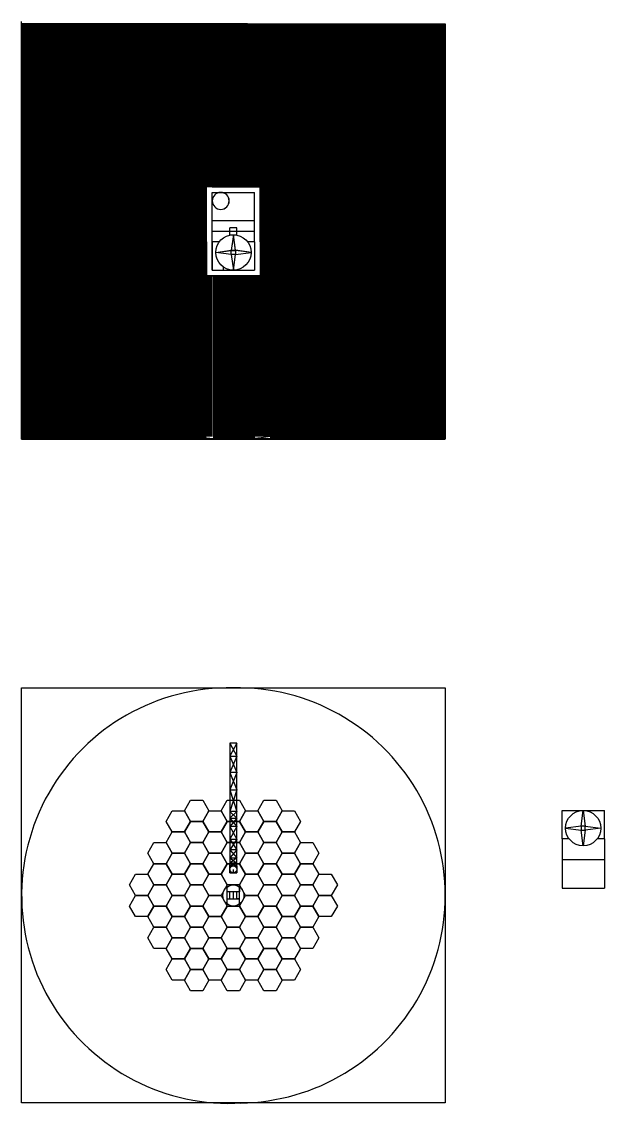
# Model space of a CAD drawing. Header units: inches. Extents: x -429 to 223, y -41 to 545.
# Drawn here: x 72.5 to 113.8, y 74.2 to 150.8 of the extents above; entities that cross this region are included whole.
import ezdxf

# ---------------------------------------------------------------- set-up
doc = ezdxf.new("R2010")
doc.units = ezdxf.units.IN
doc.header["$MEASUREMENT"] = 0

msp = doc.modelspace()

# ---------------------------------------------------------------- linework, layer by layer
for p, q in [((72.483, 121.207), (72.483, 150.634)), ((72.483, 121.234), (72.483, 150.634)), ((87.483, 150.634), (72.483, 150.634)), ((72.483, 121.234), (72.483, 150.634)), ((72.483, 150.634), (102.483, 150.634)), ((72.484, 150.484), (72.484, 150.784)), ((72.573, 121.234), (72.573, 150.634)), ((72.663, 121.234), (72.663, 150.634)), ((72.753, 121.234), (72.753, 150.634)), ((72.843, 121.234), (72.843, 150.634)), ((72.933, 121.234), (72.933, 150.634)), ((73.023, 121.234), (73.023, 150.634)), ((73.113, 121.234), (73.113, 150.634)), ((73.203, 121.234), (73.203, 150.634)), ((73.293, 121.234), (73.293, 150.634)), ((73.383, 121.234), (73.383, 150.634)), ((73.473, 121.234), (73.473, 150.634)), ((73.563, 121.234), (73.563, 150.634)), ((73.563, 121.234), (73.563, 150.634)), ((73.653, 121.234), (73.653, 150.634)), ((73.653, 121.234), (73.653, 150.634)), ((73.743, 121.234), (73.743, 150.634)), ((73.833, 121.234), (73.833, 150.634)), ((73.833, 121.234), (73.833, 150.634)), ((73.923, 121.234), (73.923, 150.634)), ((73.923, 121.234), (73.923, 150.634)), ((74.013, 121.234), (74.013, 150.634)), ((74.013, 121.234), (74.013, 150.634)), ((74.103, 121.234), (74.103, 150.634)), ((74.193, 121.234), (74.193, 150.634)), ((74.193, 121.234), (74.193, 150.634)), ((74.283, 121.234), (74.283, 150.634)), ((74.373, 121.234), (74.373, 150.634)), ((74.463, 121.234), (74.463, 150.634)), ((74.553, 121.234), (74.553, 150.634)), ((74.553, 121.234), (74.553, 150.634)), ((74.643, 121.234), (74.643, 150.634)), ((74.643, 121.234), (74.643, 150.634)), ((74.733, 121.234), (74.733, 150.634)), ((74.733, 121.234), (74.733, 150.634)), ((74.733, 121.234), (74.733, 150.634)), ((74.823, 121.234), (74.823, 150.634)), ((74.823, 121.234), (74.823, 150.634)), ((74.823, 121.234), (74.823, 150.634)), ((74.913, 121.234), (74.913, 150.634)), ((74.913, 121.234), (74.913, 150.634)), ((74.913, 121.234), (74.913, 150.634)), ((75.003, 121.234), (75.003, 150.634)), ((75.003, 121.234), (75.003, 150.634)), ((75.093, 121.234), (75.093, 150.634)), ((75.093, 121.234), (75.093, 150.634)), ((75.183, 121.234), (75.183, 150.634)), ((75.183, 121.234), (75.183, 150.634)), ((75.273, 121.234), (75.273, 150.634)), ((75.273, 121.234), (75.273, 150.634)), ((75.273, 121.234), (75.273, 150.634)), ((75.273, 121.234), (75.273, 150.634)), ((75.363, 121.234), (75.363, 150.634)), ((75.363, 121.234), (75.363, 150.634)), ((75.453, 121.234), (75.453, 150.634)), ((75.453, 121.234), (75.453, 150.634)), ((75.543, 121.234), (75.543, 150.634)), ((75.543, 121.234), (75.543, 150.634)), ((75.633, 121.234), (75.633, 150.634)), ((75.633, 121.234), (75.633, 150.634)), ((75.723, 121.234), (75.723, 150.634)), ((75.723, 121.234), (75.723, 150.634)), ((75.813, 121.234), (75.813, 150.634)), ((75.813, 145.252), (75.813, 150.634)), ((75.813, 121.234), (75.813, 150.634)), ((75.903, 121.234), (75.903, 150.634)), ((75.903, 145.361), (75.903, 150.634)), ((75.993, 121.234), (75.993, 150.634)), ((75.993, 145.468), (75.993, 150.634)), ((76.083, 121.234), (76.083, 150.634)), ((76.083, 145.572), (76.083, 150.634)), ((76.173, 121.234), (76.173, 150.634)), ((76.173, 145.675), (76.173, 150.634)), ((76.263, 121.234), (76.263, 150.634)), ((76.263, 145.776), (76.263, 150.634)), ((76.353, 121.234), (76.353, 150.634)), ((76.353, 145.875), (76.353, 150.634)), ((76.353, 121.234), (76.353, 150.634)), ((76.353, 145.875), (76.353, 150.634)), ((76.353, 121.234), (76.353, 150.634)), ((76.353, 145.875), (76.353, 150.634)), ((76.443, 121.234), (76.443, 150.634)), ((76.443, 145.972), (76.443, 150.634)), ((76.533, 121.234), (76.533, 150.634)), ((76.533, 146.067), (76.533, 150.634)), ((76.533, 121.234), (76.533, 150.634)), ((76.533, 146.067), (76.533, 150.634)), ((76.623, 121.234), (76.623, 150.634)), ((76.623, 146.161), (76.623, 150.634)), ((76.713, 121.234), (76.713, 150.634)), ((76.713, 146.253), (76.713, 150.634)), ((76.713, 121.234), (76.713, 150.634)), ((76.713, 146.253), (76.713, 150.634)), ((76.803, 121.234), (76.803, 150.634)), ((76.803, 146.344), (76.803, 150.634)), ((76.893, 121.234), (76.893, 150.634)), ((76.893, 146.433), (76.893, 150.634)), ((76.983, 121.234), (76.983, 150.634)), ((76.983, 146.52), (76.983, 150.634)), ((77.073, 121.234), (77.073, 150.634)), ((77.073, 146.606), (77.073, 150.634)), ((77.163, 121.234), (77.163, 150.634)), ((77.163, 146.691), (77.163, 150.634)), ((77.253, 121.234), (77.253, 150.634)), ((77.253, 146.774), (77.253, 150.634)), ((77.343, 121.234), (77.343, 150.634)), ((77.343, 146.856), (77.343, 150.634)), ((77.433, 121.234), (77.433, 150.634)), ((77.433, 146.936), (77.433, 150.634)), ((77.523, 121.234), (77.523, 150.634)), ((77.523, 147.015), (77.523, 150.634)), ((77.613, 121.234), (77.613, 150.634)), ((77.613, 147.093), (77.613, 150.634)), ((77.703, 121.234), (77.703, 150.634)), ((77.703, 121.234), (77.703, 150.634)), ((77.793, 121.234), (77.793, 150.634)), ((77.883, 121.234), (77.883, 150.634)), ((77.973, 121.234), (77.973, 150.634)), ((78.063, 121.234), (78.063, 150.634)), ((78.153, 121.234), (78.153, 150.634)), ((78.243, 121.234), (78.243, 150.634)), ((78.333, 121.234), (78.333, 150.634)), ((78.423, 121.234), (78.423, 150.634)), ((78.513, 121.234), (78.513, 150.634)), ((78.603, 121.234), (78.603, 150.634)), ((78.693, 121.234), (78.693, 150.634)), ((78.783, 121.234), (78.783, 150.634)), ((78.873, 121.234), (78.873, 150.634)), ((78.963, 121.234), (78.963, 150.634)), ((79.053, 121.234), (79.053, 150.634)), ((79.143, 121.234), (79.143, 150.634)), ((79.233, 121.234), (79.233, 150.634)), ((79.323, 121.234), (79.323, 150.634)), ((79.413, 121.234), (79.413, 150.634)), ((79.503, 121.234), (79.503, 150.634)), ((79.593, 121.234), (79.593, 150.634)), ((79.683, 121.234), (79.683, 150.634)), ((79.773, 121.234), (79.773, 150.634)), ((79.863, 121.234), (79.863, 150.634)), ((79.953, 121.234), (79.953, 150.634)), ((80.043, 121.234), (80.043, 150.634)), ((80.133, 121.234), (80.133, 150.634)), ((80.223, 121.234), (80.223, 150.634)), ((80.313, 121.234), (80.313, 150.634)), ((80.403, 121.234), (80.403, 150.634)), ((80.493, 121.234), (80.493, 150.634)), ((80.583, 121.234), (80.583, 150.634)), ((80.673, 121.234), (80.673, 150.634)), ((80.763, 121.234), (80.763, 150.634)), ((80.763, 121.234), (80.763, 150.634)), ((80.853, 121.234), (80.853, 150.634)), ((80.853, 121.234), (80.853, 150.634)), ((80.853, 121.234), (80.853, 150.634)), ((80.943, 121.234), (80.943, 150.634)), ((81.033, 121.234), (81.033, 150.634)), ((81.123, 121.234), (81.123, 150.634)), ((81.213, 121.234), (81.213, 150.634)), ((81.303, 121.234), (81.303, 150.634)), ((81.393, 121.234), (81.393, 150.634)), ((81.483, 121.234), (81.483, 150.634)), ((81.573, 121.234), (81.573, 150.634)), ((81.663, 121.234), (81.663, 150.634)), ((81.753, 121.234), (81.753, 150.634)), ((81.843, 121.234), (81.843, 150.634)), ((81.933, 121.234), (81.933, 150.634)), ((82.023, 121.234), (82.023, 150.634)), ((82.113, 121.234), (82.113, 150.634)), ((82.203, 121.234), (82.203, 150.634)), ((82.293, 121.234), (82.293, 150.634)), ((82.383, 121.234), (82.383, 150.634)), ((82.473, 121.234), (82.473, 150.634)), ((82.563, 121.234), (82.563, 150.634)), ((82.653, 121.234), (82.653, 150.634)), ((82.743, 121.234), (82.743, 150.634)), ((82.833, 121.234), (82.833, 150.634)), ((82.923, 121.234), (82.923, 150.634)), ((83.013, 121.234), (83.013, 150.634)), ((83.103, 121.234), (83.103, 150.634)), ((83.103, 121.234), (83.103, 150.634)), ((83.193, 121.234), (83.193, 150.634)), ((83.283, 121.234), (83.283, 150.634)), ((83.373, 121.234), (83.373, 150.634)), ((83.463, 121.234), (83.463, 150.634)), ((83.553, 121.234), (83.553, 150.634)), ((83.643, 121.234), (83.643, 150.634)), ((83.733, 121.234), (83.733, 150.634)), ((83.823, 121.234), (83.823, 150.634)), ((83.913, 121.234), (83.913, 150.634)), ((84.003, 121.234), (84.003, 150.634)), ((84.093, 121.234), (84.093, 150.634)), ((84.183, 121.234), (84.183, 150.634)), ((84.273, 121.234), (84.273, 150.634)), ((84.363, 121.234), (84.363, 150.634)), ((84.453, 121.234), (84.453, 150.634)), ((84.453, 121.234), (84.453, 150.634)), ((84.543, 121.234), (84.543, 150.634)), ((84.543, 150.397), (84.543, 150.634)), ((84.633, 121.234), (84.633, 150.634)), ((84.633, 150.413), (84.633, 150.634)), ((84.723, 121.234), (84.723, 150.634)), ((84.723, 150.429), (84.723, 150.634)), ((84.813, 121.234), (84.813, 150.634)), ((84.813, 150.444), (84.813, 150.634)), ((84.903, 121.234), (84.903, 150.634)), ((84.903, 150.458), (84.903, 150.634)), ((84.993, 121.234), (84.993, 150.634)), ((84.993, 150.472), (84.993, 150.634)), ((85.083, 121.234), (85.083, 150.634)), ((85.083, 150.486), (85.083, 150.634)), ((85.173, 121.234), (85.173, 150.634)), ((85.173, 150.498), (85.173, 150.634)), ((85.263, 121.234), (85.263, 150.634)), ((85.263, 150.51), (85.263, 150.634)), ((85.353, 121.234), (85.353, 150.634)), ((85.353, 150.522), (85.353, 150.634)), ((85.443, 121.234), (85.443, 150.634)), ((85.443, 150.533), (85.443, 150.634)), ((85.533, 121.302), (85.533, 150.634)), ((85.533, 150.543), (85.533, 150.634)), ((85.623, 150.553), (85.623, 150.634)), ((85.623, 139.084), (85.623, 150.634)), ((85.713, 150.563), (85.713, 150.634)), ((85.713, 139.084), (85.713, 150.634)), ((85.803, 150.571), (85.803, 150.634)), ((85.803, 139.084), (85.803, 150.634)), ((85.893, 150.58), (85.893, 150.634)), ((85.893, 139.084), (85.893, 150.634)), ((85.983, 150.587), (85.983, 150.634)), ((85.983, 139.084), (85.983, 150.634)), ((86.073, 150.595), (86.073, 150.634)), ((86.073, 139.084), (86.073, 150.634)), ((86.163, 150.601), (86.163, 150.634)), ((86.163, 139.084), (86.163, 150.634)), ((86.253, 150.607), (86.253, 150.634)), ((86.253, 139.084), (86.253, 150.634)), ((86.343, 150.613), (86.343, 150.634)), ((86.343, 139.084), (86.343, 150.634)), ((86.433, 150.617), (86.433, 150.634)), ((86.433, 139.084), (86.433, 150.634)), ((86.433, 139.084), (86.433, 150.634)), ((86.523, 150.622), (86.523, 150.634)), ((86.523, 139.084), (86.523, 150.634)), ((86.613, 150.626), (86.613, 150.634)), ((86.613, 139.084), (86.613, 150.634)), ((86.703, 150.629), (86.703, 150.634)), ((86.703, 139.084), (86.703, 150.634)), ((86.793, 150.631), (86.793, 150.634)), ((86.793, 139.084), (86.793, 150.634)), ((86.883, 150.634), (86.883, 150.634)), ((86.883, 139.084), (86.883, 150.634)), ((86.973, 139.084), (86.973, 150.634)), ((87.063, 139.084), (87.063, 150.634)), ((87.153, 139.084), (87.153, 150.634)), ((87.243, 139.084), (87.243, 150.634)), ((87.333, 139.084), (87.333, 150.634)), ((87.423, 139.084), (87.423, 150.634)), ((87.483, 150.634), (102.483, 150.634)), ((87.513, 139.084), (87.513, 150.634)), ((87.603, 139.084), (87.603, 150.634)), ((87.693, 139.084), (87.693, 150.634)), ((87.783, 139.084), (87.783, 150.634)), ((87.873, 139.084), (87.873, 150.634)), ((87.963, 139.084), (87.963, 150.634)), ((88.053, 139.084), (88.053, 150.634)), ((88.143, 139.084), (88.143, 150.634)), ((88.233, 139.084), (88.233, 150.634)), ((88.323, 139.084), (88.323, 150.634)), ((88.413, 139.084), (88.413, 150.634)), ((88.503, 139.084), (88.503, 150.634)), ((88.593, 139.084), (88.593, 150.634)), ((88.683, 150.632), (88.683, 150.634)), ((88.683, 139.084), (88.683, 150.634)), ((88.773, 150.626), (88.773, 150.634)), ((88.773, 139.084), (88.773, 150.634)), ((88.863, 150.619), (88.863, 150.634)), ((88.863, 150.619), (88.863, 150.634)), ((88.863, 150.619), (88.863, 150.634)), ((88.863, 139.084), (88.863, 150.634)), ((88.953, 150.612), (88.953, 150.634)), ((88.953, 139.084), (88.953, 150.634)), ((89.043, 150.605), (89.043, 150.634)), ((89.043, 139.084), (89.043, 150.634)), ((89.133, 150.597), (89.133, 150.634)), ((89.133, 139.084), (89.133, 150.634)), ((89.223, 150.588), (89.223, 150.634)), ((89.223, 139.084), (89.223, 150.634)), ((89.223, 139.084), (89.223, 150.634)), ((89.313, 150.579), (89.313, 150.634)), ((89.313, 139.084), (89.313, 150.634)), ((89.403, 150.569), (89.403, 150.634)), ((89.403, 121.391), (89.403, 150.634)), ((89.493, 150.559), (89.493, 150.634)), ((89.493, 121.391), (89.493, 150.634)), ((89.583, 150.548), (89.583, 150.634)), ((89.583, 121.391), (89.583, 150.634)), ((89.673, 150.536), (89.673, 150.634)), ((89.673, 121.391), (89.673, 150.634)), ((89.763, 150.524), (89.763, 150.634)), ((89.763, 121.391), (89.763, 150.634)), ((89.853, 150.512), (89.853, 150.634)), ((89.853, 121.391), (89.853, 150.634)), ((89.943, 121.391), (89.943, 150.634)), ((89.943, 121.391), (89.943, 150.634)), ((90.033, 121.404), (90.033, 150.634)), ((90.033, 150.485), (90.033, 150.634)), ((90.033, 121.404), (90.033, 150.634)), ((90.033, 150.485), (90.033, 150.634)), ((90.123, 121.234), (90.123, 150.634)), ((90.123, 121.234), (90.123, 150.634)), ((90.213, 121.234), (90.213, 150.634)), ((90.213, 121.234), (90.213, 150.634)), ((90.303, 121.234), (90.303, 150.634)), ((90.393, 121.234), (90.393, 150.634)), ((90.483, 121.234), (90.483, 150.634)), ((90.573, 121.234), (90.573, 150.634)), ((90.573, 121.234), (90.573, 150.634)), ((90.663, 121.234), (90.663, 150.634)), ((90.753, 121.234), (90.753, 150.634)), ((90.843, 121.234), (90.843, 150.634)), ((90.933, 121.234), (90.933, 150.634)), ((90.933, 121.234), (90.933, 150.634)), ((91.023, 121.234), (91.023, 150.634)), ((91.113, 121.234), (91.113, 150.634)), ((91.203, 121.234), (91.203, 150.634)), ((91.293, 121.234), (91.293, 150.634)), ((91.383, 121.234), (91.383, 150.634)), ((91.473, 121.234), (91.473, 150.634)), ((91.473, 121.234), (91.473, 150.634)), ((91.563, 121.234), (91.563, 150.634)), ((91.653, 121.234), (91.653, 150.634)), ((91.743, 121.234), (91.743, 150.634)), ((91.743, 121.234), (91.743, 150.634)), ((91.833, 121.234), (91.833, 150.634)), ((91.923, 121.234), (91.923, 150.634)), ((92.013, 121.234), (92.013, 150.634)), ((92.103, 121.234), (92.103, 150.634)), ((92.193, 121.234), (92.193, 150.634)), ((92.283, 121.234), (92.283, 150.634)), ((92.373, 121.234), (92.373, 150.634)), ((92.463, 121.234), (92.463, 150.634)), ((92.553, 121.234), (92.553, 150.634)), ((92.643, 121.234), (92.643, 150.634)), ((92.733, 121.234), (92.733, 150.634)), ((92.823, 121.234), (92.823, 150.634)), ((92.913, 121.234), (92.913, 150.634)), ((93.003, 121.234), (93.003, 150.634)), ((93.093, 121.234), (93.093, 150.634)), ((93.183, 121.234), (93.183, 150.634)), ((93.273, 121.234), (93.273, 150.634)), ((93.363, 121.234), (93.363, 150.634)), ((93.453, 121.234), (93.453, 150.634)), ((93.453, 121.234), (93.453, 150.634)), ((93.543, 121.234), (93.543, 150.634)), ((93.633, 121.234), (93.633, 150.634)), ((93.723, 121.234), (93.723, 150.634)), ((93.813, 121.234), (93.813, 150.634)), ((93.903, 121.234), (93.903, 150.634)), ((93.903, 121.234), (93.903, 150.634)), ((93.993, 121.234), (93.993, 150.634)), ((94.083, 121.234), (94.083, 150.634)), ((94.173, 121.234), (94.173, 150.634)), ((94.263, 121.234), (94.263, 150.634)), ((94.353, 121.234), (94.353, 150.634)), ((94.353, 121.234), (94.353, 150.634)), ((94.443, 121.234), (94.443, 150.634)), ((94.533, 121.234), (94.533, 150.634)), ((94.623, 121.234), (94.623, 150.634)), ((94.713, 121.234), (94.713, 150.634)), ((94.803, 121.234), (94.803, 150.634)), ((94.803, 121.234), (94.803, 150.634)), ((94.893, 121.234), (94.893, 150.634)), ((94.983, 121.234), (94.983, 150.634)), ((95.073, 121.234), (95.073, 150.634)), ((95.073, 121.234), (95.073, 150.634)), ((95.163, 121.234), (95.163, 150.634)), ((95.253, 121.234), (95.253, 150.634)), ((95.343, 121.234), (95.343, 150.634)), ((95.433, 121.234), (95.433, 150.634)), ((95.523, 121.234), (95.523, 150.634)), ((95.613, 121.234), (95.613, 150.634)), ((95.703, 121.234), (95.703, 150.634)), ((95.793, 121.234), (95.793, 150.634)), ((95.883, 121.234), (95.883, 150.634)), ((95.973, 148.16), (95.973, 150.634)), ((95.973, 121.234), (95.973, 150.634)), ((96.063, 121.234), (96.063, 150.634)), ((96.153, 148.037), (96.153, 150.634)), ((96.153, 121.234), (96.153, 150.634)), ((96.243, 121.234), (96.243, 150.634)), ((96.333, 121.234), (96.333, 150.634)), ((96.423, 147.846), (96.423, 150.634)), ((96.423, 121.234), (96.423, 150.634)), ((96.513, 121.234), (96.513, 150.634)), ((96.603, 121.234), (96.603, 150.634)), ((96.693, 147.645), (96.693, 150.634)), ((96.693, 121.234), (96.693, 150.634)), ((96.783, 147.575), (96.783, 150.634)), ((96.783, 121.234), (96.783, 150.634)), ((96.873, 121.234), (96.873, 150.634)), ((96.963, 121.234), (96.963, 150.634)), ((97.053, 121.234), (97.053, 150.634)), ((97.143, 121.234), (97.143, 150.634)), ((97.233, 121.234), (97.233, 150.634)), ((97.323, 121.234), (97.323, 150.634)), ((97.413, 121.234), (97.413, 150.634)), ((97.503, 121.234), (97.503, 150.634)), ((97.593, 146.9), (97.593, 150.634)), ((97.593, 146.9), (97.593, 150.634)), ((97.593, 121.234), (97.593, 150.634)), ((97.683, 121.234), (97.683, 150.634)), ((97.773, 121.234), (97.773, 150.634)), ((97.863, 121.234), (97.863, 150.634)), ((97.953, 121.234), (97.953, 150.634)), ((98.043, 121.234), (98.043, 150.634)), ((98.133, 121.234), (98.133, 150.634)), ((98.223, 121.234), (98.223, 150.634)), ((98.313, 121.234), (98.313, 150.634)), ((98.403, 121.234), (98.403, 150.634)), ((98.493, 121.234), (98.493, 150.634)), ((98.493, 121.234), (98.493, 150.634)), ((98.583, 121.234), (98.583, 150.634)), ((98.673, 121.234), (98.673, 150.634)), ((98.763, 121.234), (98.763, 150.634)), ((98.853, 121.234), (98.853, 150.634)), ((98.943, 121.234), (98.943, 150.634)), ((99.033, 121.234), (99.033, 150.634)), ((99.123, 121.234), (99.123, 150.634)), ((99.213, 121.234), (99.213, 150.634)), ((99.303, 121.234), (99.303, 150.634)), ((99.393, 121.234), (99.393, 150.634)), ((99.483, 121.234), (99.483, 150.634)), ((99.573, 121.234), (99.573, 150.634)), ((99.663, 144.608), (99.663, 150.634)), ((99.663, 121.234), (99.663, 150.634)), ((99.753, 121.234), (99.753, 150.634)), ((99.843, 121.234), (99.843, 150.634)), ((99.933, 121.234), (99.933, 150.634)), ((100.023, 121.234), (100.023, 150.634)), ((100.113, 121.234), (100.113, 150.634)), ((100.203, 121.234), (100.203, 150.634)), ((100.293, 121.234), (100.293, 150.634)), ((100.383, 121.234), (100.383, 150.634)), ((100.473, 121.234), (100.473, 150.634)), ((100.563, 121.234), (100.563, 150.634)), ((100.653, 121.234), (100.653, 150.634)), ((100.743, 121.234), (100.743, 150.634)), ((100.833, 121.234), (100.833, 150.634)), ((100.923, 121.234), (100.923, 150.634)), ((101.013, 121.234), (101.013, 150.634)), ((101.103, 121.234), (101.103, 150.634)), ((101.193, 121.234), (101.193, 150.634)), ((101.283, 121.234), (101.283, 150.634)), ((101.373, 121.234), (101.373, 150.634)), ((101.463, 121.234), (101.463, 150.634)), ((101.553, 121.234), (101.553, 150.634)), ((101.643, 121.234), (101.643, 150.634)), ((101.733, 121.234), (101.733, 150.634)), ((101.823, 121.234), (101.823, 150.634)), ((101.823, 121.234), (101.823, 150.634)), ((101.913, 121.234), (101.913, 150.634)), ((102.003, 121.234), (102.003, 150.634)), ((102.093, 121.234), (102.093, 150.634)), ((102.183, 121.234), (102.183, 150.634)), ((102.183, 121.234), (102.183, 150.634)), ((102.183, 121.234), (102.183, 150.634)), ((102.183, 121.234), (102.183, 150.634)), ((102.273, 121.234), (102.273, 150.634)), ((102.273, 121.234), (102.273, 150.634)), ((102.363, 121.234), (102.363, 150.634)), ((102.453, 121.234), (102.453, 150.634)), ((102.483, 121.207), (102.483, 150.634)), ((102.483, 150.634), (102.483, 121.234)), ((102.483, 150.634), (102.483, 121.234)), ((85.583, 136.684), (85.583, 139.084)), ((89.383, 139.084), (85.583, 139.084)), ((85.983, 139.084), (88.983, 139.084)), ((88.983, 139.084), (89.383, 139.084)), ((89.383, 136.684), (89.383, 139.084)), ((85.983, 136.684), (85.983, 138.684)), ((85.983, 138.684), (88.983, 138.684)), ((85.983, 133.183), (85.983, 138.684)), ((85.983, 136.683), (85.983, 138.683)), ((85.983, 138.683), (88.983, 138.683)), ((86.073, 138.683), (86.073, 138.684)), ((86.163, 138.683), (86.163, 138.684)), ((86.253, 138.683), (86.253, 138.684)), ((86.343, 138.683), (86.343, 138.684)), ((86.433, 138.683), (86.433, 138.684)), ((86.433, 138.683), (86.433, 138.684)), ((86.523, 138.683), (86.523, 138.684)), ((86.613, 138.683), (86.613, 138.684)), ((86.703, 138.683), (86.703, 138.684)), ((86.793, 138.683), (86.793, 138.684)), ((86.883, 138.683), (86.883, 138.684)), ((86.973, 138.683), (86.973, 138.684)), ((87.063, 138.683), (87.063, 138.684)), ((87.153, 138.683), (87.153, 138.684)), ((87.243, 138.683), (87.243, 138.684)), ((87.333, 138.683), (87.333, 138.684)), ((87.423, 138.683), (87.423, 138.684)), ((87.513, 138.683), (87.513, 138.684)), ((87.603, 138.683), (87.603, 138.684)), ((87.693, 138.683), (87.693, 138.684)), ((87.783, 138.683), (87.783, 138.684)), ((87.873, 138.683), (87.873, 138.684)), ((87.963, 138.683), (87.963, 138.684)), ((88.053, 138.683), (88.053, 138.684)), ((88.143, 138.683), (88.143, 138.684)), ((88.233, 138.683), (88.233, 138.684)), ((88.323, 138.683), (88.323, 138.684)), ((88.413, 138.683), (88.413, 138.684)), ((88.503, 138.683), (88.503, 138.684)), ((88.593, 138.683), (88.593, 138.684)), ((88.683, 138.683), (88.683, 138.684)), ((88.773, 138.683), (88.773, 138.684)), ((88.863, 138.683), (88.863, 138.684)), ((88.953, 138.683), (88.953, 138.684)), ((88.983, 136.684), (88.983, 138.684)), ((88.983, 136.683), (88.983, 138.683)), ((85.583, 135.184), (85.583, 136.684)), ((85.983, 135.184), (85.983, 136.684)), ((88.983, 136.684), (85.983, 136.684)), ((85.983, 135.183), (85.983, 136.683)), ((88.983, 136.683), (85.983, 136.683)), ((87.483, 136.684), (87.483, 136.684)), ((87.483, 136.683), (87.483, 136.683)), ((88.983, 135.184), (88.983, 136.684)), ((88.983, 135.183), (88.983, 136.683)), ((89.383, 135.184), (89.383, 136.684)), ((85.983, 135.933), (88.983, 135.933)), ((87.733, 136.184), (87.233, 136.184)), ((87.233, 135.684), (87.233, 136.184)), ((87.233, 135.684), (87.733, 135.684)), ((87.483, 135.684), (87.333, 134.584)), ((87.483, 135.683), (87.333, 134.583)), ((87.633, 134.584), (87.483, 135.684)), ((87.633, 134.583), (87.483, 135.683)), ((87.733, 135.684), (87.733, 136.184)), ((85.583, 135.184), (85.583, 132.784)), ((85.983, 135.184), (85.983, 135.184)), ((85.983, 135.184), (85.983, 133.184)), ((86.483, 135.184), (85.983, 135.184)), ((85.983, 135.184), (85.983, 133.184)), ((85.983, 135.183), (85.983, 135.183)), ((85.983, 135.183), (85.983, 133.183)), ((86.483, 135.183), (85.983, 135.183)), ((85.983, 135.183), (85.983, 133.183)), ((88.983, 135.184), (88.483, 135.184)), ((88.983, 135.183), (88.483, 135.183)), ((88.983, 135.184), (88.983, 135.184)), ((88.983, 135.184), (88.983, 133.184)), ((88.983, 135.183), (88.983, 135.183)), ((88.983, 135.183), (88.983, 133.183)), ((89.383, 135.184), (89.383, 132.784)), ((102.453, 121.234), (102.453, 135.006)), ((72.573, 121.234), (72.573, 134.309)), ((86.233, 134.434), (87.333, 134.584)), ((86.233, 134.433), (87.333, 134.583)), ((87.333, 134.284), (86.233, 134.434)), ((87.333, 134.283), (86.233, 134.433)), ((87.333, 134.284), (87.333, 134.584)), ((87.333, 134.584), (87.633, 134.584)), ((87.333, 134.283), (87.333, 134.583)), ((87.333, 134.583), (87.633, 134.583)), ((87.633, 134.284), (87.333, 134.284)), ((87.333, 134.284), (87.483, 133.184)), ((87.633, 134.283), (87.333, 134.283)), ((87.333, 134.283), (87.483, 133.183)), ((87.483, 133.184), (87.633, 134.284)), ((87.483, 133.183), (87.633, 134.283)), ((87.633, 134.584), (87.633, 134.284)), ((88.733, 134.434), (87.633, 134.584)), ((87.633, 134.583), (87.633, 134.283)), ((88.733, 134.433), (87.633, 134.583)), ((87.633, 134.284), (88.733, 134.434)), ((87.633, 134.283), (88.733, 134.433)), ((72.663, 121.234), (72.663, 133.64)), ((86.783, 133.184), (86.783, 133.398)), ((102.273, 121.234), (102.273, 133.468)), ((102.363, 121.234), (102.363, 134.07)), ((72.753, 121.234), (72.753, 133.129)), ((72.843, 121.234), (72.843, 132.7)), ((89.383, 132.784), (85.583, 132.784)), ((85.623, 121.391), (85.623, 132.784)), ((85.713, 121.391), (85.713, 132.784)), ((85.803, 121.391), (85.803, 132.784)), ((85.893, 121.391), (85.893, 132.784)), ((85.983, 133.184), (88.983, 133.184)), ((85.983, 133.184), (85.983, 133.184)), ((85.983, 133.184), (85.983, 133.184)), ((85.983, 133.184), (86.783, 133.184)), ((85.983, 133.183), (88.983, 133.183)), ((85.983, 121.391), (85.983, 132.784)), ((85.983, 132.784), (88.983, 132.784)), ((86.073, 132.784), (86.073, 121.233)), ((86.163, 132.784), (86.163, 121.233)), ((86.253, 132.784), (86.253, 121.233)), ((86.343, 132.784), (86.343, 121.233)), ((86.433, 132.784), (86.433, 121.233)), ((86.433, 132.784), (86.433, 121.233)), ((86.523, 132.784), (86.523, 121.233)), ((86.613, 132.784), (86.613, 121.233)), ((86.703, 132.784), (86.703, 121.233)), ((86.793, 132.784), (86.793, 121.233)), ((86.883, 132.784), (86.883, 121.233)), ((86.973, 132.784), (86.973, 121.233)), ((87.063, 132.784), (87.063, 121.233)), ((87.153, 132.784), (87.153, 121.233)), ((87.243, 132.784), (87.243, 121.233)), ((87.333, 132.784), (87.333, 121.233)), ((87.423, 132.784), (87.423, 121.233)), ((87.513, 132.784), (87.513, 121.233)), ((87.603, 132.784), (87.603, 121.233)), ((87.693, 132.784), (87.693, 121.233)), ((87.783, 132.784), (87.783, 121.233)), ((87.873, 132.784), (87.873, 121.233)), ((87.963, 132.784), (87.963, 121.233)), ((88.053, 132.784), (88.053, 121.233)), ((88.143, 132.784), (88.143, 121.233)), ((88.233, 132.784), (88.233, 121.233)), ((88.323, 132.784), (88.323, 121.233)), ((88.413, 132.784), (88.413, 121.233)), ((88.503, 132.784), (88.503, 121.233)), ((88.593, 132.784), (88.593, 121.233)), ((88.683, 132.784), (88.683, 121.233)), ((88.773, 132.784), (88.773, 121.233)), ((88.863, 132.784), (88.863, 121.233)), ((88.953, 132.784), (88.953, 121.233)), ((88.983, 132.784), (89.383, 132.784)), ((89.043, 121.391), (89.043, 132.784)), ((89.133, 121.391), (89.133, 132.784)), ((89.223, 121.391), (89.223, 132.784)), ((89.313, 121.391), (89.313, 132.784)), ((102.093, 121.234), (102.093, 132.58)), ((102.183, 121.234), (102.183, 132.989)), ((102.183, 121.234), (102.183, 132.989)), ((102.183, 121.234), (102.183, 132.989)), ((102.183, 121.234), (102.183, 132.989)), ((102.183, 121.234), (102.183, 132.989)), ((102.273, 121.234), (102.273, 132.989)), ((72.933, 121.234), (72.933, 132.324)), ((73.023, 121.234), (73.023, 131.986)), ((101.913, 121.234), (101.913, 131.89)), ((102.003, 121.234), (102.003, 132.218)), ((73.113, 121.234), (73.113, 131.676)), ((73.203, 121.234), (73.203, 131.389)), ((73.293, 121.234), (73.293, 131.121)), ((101.643, 121.234), (101.643, 131.045)), ((101.733, 121.234), (101.733, 131.308)), ((101.823, 121.234), (101.823, 131.588)), ((101.823, 121.234), (101.823, 131.588)), ((73.383, 121.234), (73.383, 130.869)), ((73.473, 121.234), (73.473, 130.63)), ((73.563, 121.234), (73.563, 130.403)), ((101.373, 121.234), (101.373, 130.339)), ((101.463, 121.234), (101.463, 130.562)), ((101.553, 121.234), (101.553, 130.797)), ((73.653, 121.234), (73.653, 130.186)), ((73.743, 121.234), (73.743, 129.979)), ((73.833, 121.234), (73.833, 129.779)), ((73.923, 121.234), (73.923, 129.588)), ((101.013, 121.234), (101.013, 129.535)), ((101.103, 121.234), (101.103, 129.724)), ((101.193, 121.234), (101.193, 129.921)), ((101.283, 121.234), (101.283, 130.125)), ((74.013, 121.234), (74.013, 129.403)), ((74.103, 121.234), (74.103, 129.224)), ((74.193, 121.234), (74.193, 129.052)), ((74.283, 121.234), (74.283, 128.885)), ((100.653, 121.234), (100.653, 128.839)), ((100.743, 121.234), (100.743, 129.004)), ((100.833, 121.234), (100.833, 129.175)), ((100.923, 121.234), (100.923, 129.352)), ((74.373, 121.234), (74.373, 128.722)), ((74.463, 121.234), (74.463, 128.565)), ((74.553, 121.234), (74.553, 128.411)), ((100.203, 121.234), (100.203, 128.078)), ((100.293, 121.234), (100.293, 128.222)), ((100.383, 121.234), (100.383, 128.37)), ((100.473, 121.234), (100.473, 128.522)), ((100.563, 121.234), (100.563, 128.678)), ((99.663, 121.234), (99.663, 127.283)), ((99.663, 121.234), (99.663, 127.283)), ((99.753, 121.234), (99.753, 127.408)), ((99.843, 121.234), (99.843, 127.536)), ((99.933, 121.234), (99.933, 127.666)), ((100.023, 121.234), (100.023, 127.8)), ((100.113, 121.234), (100.113, 127.937)), ((99.033, 121.234), (99.033, 126.478)), ((99.123, 121.234), (99.123, 126.586)), ((99.213, 121.234), (99.213, 126.697)), ((99.303, 121.234), (99.303, 126.809)), ((99.393, 121.234), (99.393, 126.924)), ((99.483, 121.234), (99.483, 127.041)), ((99.573, 121.234), (99.573, 127.161)), ((98.313, 121.234), (98.313, 125.682)), ((98.403, 121.234), (98.403, 125.776)), ((98.493, 121.234), (98.493, 125.871)), ((98.583, 121.234), (98.583, 125.967)), ((98.673, 121.234), (98.673, 126.066)), ((98.763, 121.234), (98.763, 126.166)), ((98.853, 121.234), (98.853, 126.268)), ((98.943, 121.234), (98.943, 126.372)), ((97.503, 121.234), (97.503, 124.911)), ((97.593, 121.234), (97.593, 124.991)), ((97.593, 121.234), (97.593, 124.991)), ((97.593, 121.234), (97.593, 124.991)), ((97.683, 121.234), (97.683, 125.073)), ((97.773, 121.234), (97.773, 125.155)), ((97.863, 121.234), (97.863, 125.239)), ((97.953, 121.234), (97.953, 125.325)), ((98.043, 121.234), (98.043, 125.412)), ((98.133, 121.234), (98.133, 125.501)), ((98.223, 121.234), (98.223, 125.591)), ((77.793, 121.234), (77.793, 124.622)), ((77.883, 121.234), (77.883, 124.548)), ((77.973, 121.234), (77.973, 124.475)), ((78.063, 121.234), (78.063, 124.403)), ((78.153, 121.234), (78.153, 124.333)), ((78.243, 121.234), (78.243, 124.263)), ((78.333, 121.234), (78.333, 124.195)), ((96.603, 121.234), (96.603, 124.178)), ((96.693, 121.234), (96.693, 124.246)), ((96.693, 121.234), (96.693, 124.246)), ((96.783, 121.234), (96.783, 124.316)), ((96.783, 121.234), (96.783, 124.316)), ((96.873, 121.234), (96.873, 124.386)), ((96.963, 121.234), (96.963, 124.457)), ((97.053, 121.234), (97.053, 124.53)), ((97.143, 121.234), (97.143, 124.604)), ((97.233, 121.234), (97.233, 124.679)), ((97.323, 121.234), (97.323, 124.755)), ((97.413, 121.234), (97.413, 124.832)), ((78.423, 121.234), (78.423, 124.127)), ((78.513, 121.234), (78.513, 124.061)), ((78.603, 121.234), (78.603, 123.996)), ((78.693, 121.234), (78.693, 123.932)), ((78.783, 121.234), (78.783, 123.869)), ((78.873, 121.234), (78.873, 123.806)), ((78.963, 121.234), (78.963, 123.745)), ((79.053, 121.234), (79.053, 123.685)), ((79.143, 121.234), (79.143, 123.626)), ((79.233, 121.234), (79.233, 123.567)), ((79.323, 121.234), (79.323, 123.51)), ((79.413, 121.234), (79.413, 123.453)), ((79.503, 121.234), (79.503, 123.398)), ((95.433, 121.234), (95.433, 123.385)), ((95.523, 121.234), (95.523, 123.44)), ((95.613, 121.234), (95.613, 123.496)), ((95.703, 121.234), (95.703, 123.553)), ((95.793, 121.234), (95.793, 123.612)), ((95.883, 121.234), (95.883, 123.671)), ((95.973, 121.234), (95.973, 123.731)), ((95.973, 121.234), (95.973, 123.731)), ((96.063, 121.234), (96.063, 123.792)), ((96.153, 121.234), (96.153, 123.853)), ((96.153, 121.234), (96.153, 123.853)), ((96.243, 121.234), (96.243, 123.916)), ((96.333, 121.234), (96.333, 123.98)), ((96.423, 121.234), (96.423, 124.045)), ((96.423, 121.234), (96.423, 124.045)), ((96.513, 121.234), (96.513, 124.111)), ((79.593, 121.234), (79.593, 123.343)), ((79.683, 121.234), (79.683, 123.289)), ((79.773, 121.234), (79.773, 123.236)), ((79.863, 121.234), (79.863, 123.184)), ((79.953, 121.234), (79.953, 123.133)), ((80.043, 121.234), (80.043, 123.082)), ((80.133, 121.234), (80.133, 123.033)), ((80.223, 121.234), (80.223, 122.984)), ((80.313, 121.234), (80.313, 122.936)), ((80.403, 121.234), (80.403, 122.889)), ((80.493, 121.234), (80.493, 122.842)), ((80.583, 121.234), (80.583, 122.797)), ((80.673, 121.234), (80.673, 122.752)), ((80.763, 121.234), (80.763, 122.708)), ((80.763, 121.234), (80.763, 122.708)), ((80.853, 121.234), (80.853, 122.665)), ((80.853, 121.234), (80.853, 122.665)), ((80.853, 121.234), (80.853, 122.665)), ((80.943, 121.234), (80.943, 122.622)), ((93.993, 121.234), (93.993, 122.612)), ((94.083, 121.234), (94.083, 122.655)), ((94.173, 121.234), (94.173, 122.698)), ((94.263, 121.234), (94.263, 122.742)), ((94.353, 121.234), (94.353, 122.786)), ((94.443, 121.234), (94.443, 122.832)), ((94.533, 121.234), (94.533, 122.878)), ((94.623, 121.234), (94.623, 122.925)), ((94.713, 121.234), (94.713, 122.973)), ((94.803, 121.234), (94.803, 123.021)), ((94.803, 121.234), (94.803, 123.021)), ((94.893, 121.234), (94.893, 123.071)), ((94.983, 121.234), (94.983, 123.121)), ((95.073, 121.234), (95.073, 123.172)), ((95.163, 121.234), (95.163, 123.224)), ((95.253, 121.234), (95.253, 123.277)), ((95.343, 121.234), (95.343, 123.33)), ((81.033, 121.234), (81.033, 122.58)), ((81.123, 121.234), (81.123, 122.539)), ((81.213, 121.234), (81.213, 122.499)), ((81.303, 121.234), (81.303, 122.459)), ((81.393, 121.234), (81.393, 122.42)), ((81.483, 121.234), (81.483, 122.382)), ((81.573, 121.234), (81.573, 122.344)), ((81.663, 121.234), (81.663, 122.307)), ((81.753, 121.234), (81.753, 122.271)), ((81.843, 121.234), (81.843, 122.236)), ((81.933, 121.234), (81.933, 122.201)), ((82.023, 121.234), (82.023, 122.167)), ((82.113, 121.234), (82.113, 122.134)), ((82.203, 121.234), (82.203, 122.101)), ((82.293, 121.234), (82.293, 122.069)), ((82.383, 121.234), (82.383, 122.037)), ((82.473, 121.234), (82.473, 122.007)), ((82.563, 121.234), (82.563, 121.976)), ((82.653, 121.234), (82.653, 121.947)), ((82.743, 121.234), (82.743, 121.918)), ((82.833, 121.234), (82.833, 121.89)), ((82.923, 121.234), (82.923, 121.862)), ((83.013, 121.234), (83.013, 121.835)), ((92.013, 121.234), (92.013, 121.856)), ((92.103, 121.234), (92.103, 121.884)), ((92.193, 121.234), (92.193, 121.912)), ((92.283, 121.234), (92.283, 121.941)), ((92.373, 121.234), (92.373, 121.97)), ((92.463, 121.234), (92.463, 122)), ((92.553, 121.234), (92.553, 122.031)), ((92.643, 121.234), (92.643, 122.062)), ((92.733, 121.234), (92.733, 122.094)), ((92.823, 121.234), (92.823, 122.126)), ((92.913, 121.234), (92.913, 122.16)), ((93.003, 121.234), (93.003, 122.193)), ((93.093, 121.234), (93.093, 122.228)), ((93.183, 121.234), (93.183, 122.263)), ((93.273, 121.234), (93.273, 122.299)), ((93.363, 121.234), (93.363, 122.336)), ((93.453, 121.234), (93.453, 122.373)), ((93.453, 121.234), (93.453, 122.373)), ((93.543, 121.234), (93.543, 122.411)), ((93.633, 121.234), (93.633, 122.45)), ((93.723, 121.234), (93.723, 122.49)), ((93.813, 121.234), (93.813, 122.53)), ((93.903, 121.234), (93.903, 122.571)), ((93.903, 121.234), (93.903, 122.571)), ((102.483, 121.234), (72.483, 121.234)), ((88.233, 121.234), (72.483, 121.234)), ((72.483, 121.207), (102.483, 121.207)), ((83.103, 121.234), (83.103, 121.809)), ((83.193, 121.234), (83.193, 121.783)), ((83.283, 121.234), (83.283, 121.758)), ((83.373, 121.234), (83.373, 121.734)), ((83.463, 121.234), (83.463, 121.71)), ((83.553, 121.234), (83.553, 121.687)), ((83.643, 121.234), (83.643, 121.664)), ((83.733, 121.234), (83.733, 121.642)), ((83.823, 121.234), (83.823, 121.62)), ((83.913, 121.234), (83.913, 121.6)), ((84.003, 121.234), (84.003, 121.579)), ((84.093, 121.234), (84.093, 121.56)), ((84.183, 121.234), (84.183, 121.541)), ((84.273, 121.234), (84.273, 121.522)), ((84.363, 121.234), (84.363, 121.504)), ((86.883, 121.234), (86.883, 121.234)), ((102.483, 121.234), (86.883, 121.234)), ((88.143, 121.234), (88.143, 121.236)), ((88.233, 121.234), (88.233, 121.238)), ((90.303, 121.234), (90.303, 121.451)), ((90.393, 121.234), (90.393, 121.467)), ((90.483, 121.234), (90.483, 121.483)), ((90.573, 121.234), (90.573, 121.501)), ((90.663, 121.234), (90.663, 121.518)), ((90.753, 121.234), (90.753, 121.537)), ((90.843, 121.234), (90.843, 121.556)), ((90.933, 121.234), (90.933, 121.575)), ((90.933, 121.234), (90.933, 121.575)), ((91.023, 121.234), (91.023, 121.595)), ((91.113, 121.234), (91.113, 121.616)), ((91.203, 121.234), (91.203, 121.637)), ((91.293, 121.234), (91.293, 121.659)), ((91.383, 121.234), (91.383, 121.682)), ((91.473, 121.234), (91.473, 121.705)), ((91.473, 121.234), (91.473, 121.705)), ((91.563, 121.234), (91.563, 121.729)), ((91.653, 121.234), (91.653, 121.753)), ((91.743, 121.234), (91.743, 121.778)), ((91.743, 121.234), (91.743, 121.778)), ((91.833, 121.234), (91.833, 121.803)), ((91.923, 121.234), (91.923, 121.83)), ((72.483, 74.185), (72.483, 103.585)), ((72.483, 103.585), (87.483, 103.585)), ((87.483, 103.585), (102.483, 103.585)), ((102.483, 103.585), (102.483, 74.185)), ((87.733, 99.68), (87.233, 99.68)), ((87.233, 99.68), (87.233, 91.162)), ((87.733, 99.68), (87.233, 98.742)), ((87.233, 99.68), (87.733, 98.742)), ((87.733, 91.162), (87.733, 99.68)), ((87.233, 98.742), (87.733, 98.742)), ((87.233, 98.742), (87.733, 97.584)), ((87.733, 98.742), (87.233, 97.584)), ((87.733, 97.584), (87.233, 97.584)), ((87.733, 97.584), (87.233, 96.358)), ((87.233, 97.584), (87.733, 96.358)), ((87.233, 96.358), (87.733, 96.358)), ((87.233, 96.358), (87.733, 94.822)), ((87.733, 96.358), (87.233, 94.822)), ((87.733, 94.822), (87.233, 94.822)), ((87.733, 94.822), (87.233, 94.354)), ((87.233, 94.822), (87.733, 94.354)), ((87.233, 94.354), (87.733, 94.354)), ((87.233, 94.354), (87.733, 93.781)), ((87.733, 94.354), (87.233, 93.781)), ((110.758, 92.903), (110.758, 94.903)), ((110.758, 94.903), (113.758, 94.903)), ((110.758, 92.903), (110.758, 94.903)), ((112.108, 93.803), (112.258, 94.903)), ((112.258, 94.903), (112.408, 93.803)), ((113.758, 92.903), (113.758, 94.903)), ((87.733, 93.781), (87.233, 93.781)), ((87.733, 93.781), (87.233, 92.87)), ((87.233, 93.781), (87.733, 92.87)), ((112.108, 93.803), (111.008, 93.653)), ((111.008, 93.653), (112.108, 93.503)), ((112.408, 93.803), (112.108, 93.803)), ((112.108, 93.803), (112.108, 93.503)), ((112.108, 93.503), (112.408, 93.503)), ((112.258, 92.403), (112.108, 93.503)), ((112.408, 93.503), (112.258, 92.403)), ((112.408, 93.503), (112.408, 93.803)), ((112.408, 93.803), (113.508, 93.653)), ((113.508, 93.653), (112.408, 93.503)), ((87.233, 92.87), (87.733, 92.87)), ((87.233, 92.87), (87.733, 92.115)), ((87.733, 92.87), (87.233, 92.115)), ((110.758, 92.903), (110.758, 91.403)), ((110.758, 92.903), (110.758, 92.903)), ((111.258, 92.903), (110.758, 92.903)), ((113.758, 92.903), (113.258, 92.903)), ((113.758, 92.903), (113.758, 91.403)), ((113.758, 92.903), (113.758, 92.903)), ((87.733, 92.115), (87.233, 92.115)), ((87.733, 92.115), (87.233, 91.543)), ((87.233, 92.115), (87.733, 91.543)), ((87.233, 91.543), (87.733, 91.543)), ((87.233, 91.543), (87.733, 91.162)), ((87.733, 91.543), (87.233, 91.162)), ((110.758, 91.403), (110.758, 89.403)), ((113.758, 91.403), (110.758, 91.403)), ((112.258, 91.403), (112.258, 91.403)), ((113.758, 91.403), (113.758, 89.403)), ((87.733, 91.162), (87.233, 91.162)), ((87.733, 91.162), (87.233, 90.985)), ((87.233, 90.985), (87.233, 91.162)), ((87.233, 91.162), (87.733, 90.985)), ((87.233, 90.485), (87.233, 90.985)), ((87.233, 90.985), (87.733, 90.985)), ((87.233, 90.735), (87.233, 90.485)), ((87.733, 90.485), (87.233, 90.485)), ((87.233, 90.485), (87.733, 90.485)), ((87.483, 90.485), (87.483, 90.735)), ((87.483, 90.485), (87.733, 90.485)), ((87.733, 90.985), (87.733, 91.162)), ((87.733, 91.162), (87.733, 91.162)), ((87.733, 90.985), (87.733, 90.485)), ((87.05, 88.135), (87.05, 89.635)), ((87.916, 89.135), (87.05, 89.135)), ((87.233, 88.635), (87.233, 89.135)), ((87.483, 88.635), (87.483, 89.135)), ((87.733, 88.635), (87.733, 89.135)), ((87.916, 88.135), (87.916, 89.635)), ((87.916, 89.635), (87.916, 89.135)), ((110.758, 89.403), (113.758, 89.403)), ((87.05, 88.135), (87.05, 88.635)), ((87.05, 88.635), (87.916, 88.635)), ((87.05, 88.635), (87.233, 88.635)), ((87.916, 88.635), (87.733, 88.635)), ((102.483, 74.185), (72.483, 74.185))]:
    msp.add_line(p, q)
for points in [[(85.751, 94.885), (85.318, 94.135), (84.452, 94.135), (84.019, 94.885), (84.452, 95.634), (85.318, 95.634)], [(88.349, 94.885), (87.916, 94.135), (87.05, 94.135), (86.617, 94.885), (87.05, 95.634), (87.916, 95.634)], [(90.947, 94.885), (90.514, 94.135), (89.648, 94.135), (89.215, 94.885), (89.648, 95.634), (90.514, 95.634)], [(84.452, 94.135), (84.019, 93.385), (83.153, 93.385), (82.72, 94.135), (83.153, 94.885), (84.019, 94.885)], [(87.05, 94.135), (86.617, 93.385), (85.751, 93.385), (85.318, 94.135), (85.751, 94.885), (86.617, 94.885)], [(89.648, 94.135), (89.215, 93.385), (88.349, 93.385), (87.916, 94.135), (88.349, 94.885), (89.215, 94.885)], [(92.246, 94.135), (91.813, 93.385), (90.947, 93.385), (90.514, 94.135), (90.947, 94.885), (91.813, 94.885)], [(85.751, 93.385), (85.318, 92.635), (84.452, 92.635), (84.019, 93.385), (84.452, 94.135), (85.318, 94.135)], [(88.349, 93.385), (87.916, 92.635), (87.05, 92.635), (86.617, 93.385), (87.05, 94.135), (87.916, 94.135)], [(90.947, 93.385), (90.514, 92.635), (89.648, 92.635), (89.215, 93.385), (89.648, 94.135), (90.514, 94.135)], [(84.452, 92.635), (84.019, 91.885), (83.153, 91.885), (82.72, 92.635), (83.153, 93.385), (84.019, 93.385)], [(87.05, 92.635), (86.617, 91.885), (85.751, 91.885), (85.318, 92.635), (85.751, 93.385), (86.617, 93.385)], [(89.648, 92.635), (89.215, 91.885), (88.349, 91.885), (87.916, 92.635), (88.349, 93.385), (89.215, 93.385)], [(92.246, 92.635), (91.813, 91.885), (90.947, 91.885), (90.514, 92.635), (90.947, 93.385), (91.813, 93.385)], [(83.153, 91.885), (82.72, 91.135), (81.854, 91.135), (81.421, 91.885), (81.854, 92.635), (82.72, 92.635)], [(85.751, 91.885), (85.318, 91.135), (84.452, 91.135), (84.019, 91.885), (84.452, 92.635), (85.318, 92.635)], [(88.349, 91.885), (87.916, 91.135), (87.05, 91.135), (86.617, 91.885), (87.05, 92.635), (87.916, 92.635)], [(90.947, 91.885), (90.514, 91.135), (89.648, 91.135), (89.215, 91.885), (89.648, 92.635), (90.514, 92.635)], [(93.545, 91.885), (93.112, 91.135), (92.246, 91.135), (91.813, 91.885), (92.246, 92.635), (93.112, 92.635)], [(84.452, 91.135), (84.019, 90.385), (83.153, 90.385), (82.72, 91.135), (83.153, 91.885), (84.019, 91.885)], [(87.05, 91.135), (86.617, 90.385), (85.751, 90.385), (85.318, 91.135), (85.751, 91.885), (86.617, 91.885)], [(89.648, 91.135), (89.215, 90.385), (88.349, 90.385), (87.916, 91.135), (88.349, 91.885), (89.215, 91.885)], [(92.246, 91.135), (91.813, 90.385), (90.947, 90.385), (90.514, 91.135), (90.947, 91.885), (91.813, 91.885)], [(83.153, 90.385), (82.72, 89.635), (81.854, 89.635), (81.421, 90.385), (81.854, 91.135), (82.72, 91.135)], [(85.751, 90.385), (85.318, 89.635), (84.452, 89.635), (84.019, 90.385), (84.452, 91.135), (85.318, 91.135)], [(88.349, 90.385), (87.916, 89.635), (87.05, 89.635), (86.617, 90.385), (87.05, 91.135), (87.916, 91.135)], [(90.947, 90.385), (90.514, 89.635), (89.648, 89.635), (89.215, 90.385), (89.648, 91.135), (90.514, 91.135)], [(93.545, 90.385), (93.112, 89.635), (92.246, 89.635), (91.813, 90.385), (92.246, 91.135), (93.112, 91.135)], [(81.854, 89.635), (81.421, 88.885), (80.555, 88.885), (80.122, 89.635), (80.555, 90.385), (81.421, 90.385)], [(84.452, 89.635), (84.019, 88.885), (83.153, 88.885), (82.72, 89.635), (83.153, 90.385), (84.019, 90.385)], [(87.05, 89.635), (86.617, 88.885), (85.751, 88.885), (85.318, 89.635), (85.751, 90.385), (86.617, 90.385)], [(89.648, 89.635), (89.215, 88.885), (88.349, 88.885), (87.916, 89.635), (88.349, 90.385), (89.215, 90.385)], [(92.246, 89.635), (91.813, 88.885), (90.947, 88.885), (90.514, 89.635), (90.947, 90.385), (91.813, 90.385)], [(94.844, 89.635), (94.411, 88.885), (93.545, 88.885), (93.112, 89.635), (93.545, 90.385), (94.411, 90.385)], [(83.153, 88.885), (82.72, 88.135), (81.854, 88.135), (81.421, 88.885), (81.854, 89.635), (82.72, 89.635)], [(85.751, 88.885), (85.318, 88.135), (84.452, 88.135), (84.019, 88.885), (84.452, 89.635), (85.318, 89.635)], [(90.947, 88.885), (90.514, 88.135), (89.648, 88.135), (89.215, 88.885), (89.648, 89.635), (90.514, 89.635)], [(93.545, 88.885), (93.112, 88.135), (92.246, 88.135), (91.813, 88.885), (92.246, 89.635), (93.112, 89.635)], [(81.854, 88.135), (81.421, 87.385), (80.555, 87.385), (80.122, 88.135), (80.555, 88.885), (81.421, 88.885)], [(83.153, 87.385), (82.72, 86.635), (81.854, 86.635), (81.421, 87.385), (81.854, 88.135), (82.72, 88.135)], [(84.452, 88.135), (84.019, 87.385), (83.153, 87.385), (82.72, 88.135), (83.153, 88.885), (84.019, 88.885)], [(85.751, 87.385), (85.318, 86.635), (84.452, 86.635), (84.019, 87.385), (84.452, 88.135), (85.318, 88.135)], [(87.05, 88.135), (86.617, 87.385), (85.751, 87.385), (85.318, 88.135), (85.751, 88.885), (86.617, 88.885)], [(88.349, 87.385), (87.916, 86.635), (87.05, 86.635), (86.617, 87.385), (87.05, 88.135), (87.916, 88.135)], [(89.648, 88.135), (89.215, 87.385), (88.349, 87.385), (87.916, 88.135), (88.349, 88.885), (89.215, 88.885)], [(90.947, 87.385), (90.514, 86.635), (89.648, 86.635), (89.215, 87.385), (89.648, 88.135), (90.514, 88.135)], [(92.246, 88.135), (91.813, 87.385), (90.947, 87.385), (90.514, 88.135), (90.947, 88.885), (91.813, 88.885)], [(93.545, 87.385), (93.112, 86.635), (92.246, 86.635), (91.813, 87.385), (92.246, 88.135), (93.112, 88.135)], [(94.844, 88.135), (94.411, 87.385), (93.545, 87.385), (93.112, 88.135), (93.545, 88.885), (94.411, 88.885)], [(84.452, 86.635), (84.019, 85.885), (83.153, 85.885), (82.72, 86.635), (83.153, 87.385), (84.019, 87.385)], [(87.05, 86.635), (86.617, 85.885), (85.751, 85.885), (85.318, 86.635), (85.751, 87.385), (86.617, 87.385)], [(89.648, 86.635), (89.215, 85.885), (88.349, 85.885), (87.916, 86.635), (88.349, 87.385), (89.215, 87.385)], [(92.246, 86.635), (91.813, 85.885), (90.947, 85.885), (90.514, 86.635), (90.947, 87.385), (91.813, 87.385)], [(83.153, 85.885), (82.72, 85.135), (81.854, 85.135), (81.421, 85.885), (81.854, 86.635), (82.72, 86.635)], [(85.751, 85.885), (85.318, 85.135), (84.452, 85.135), (84.019, 85.885), (84.452, 86.635), (85.318, 86.635)], [(88.349, 85.885), (87.916, 85.135), (87.05, 85.135), (86.617, 85.885), (87.05, 86.635), (87.916, 86.635)], [(90.947, 85.885), (90.514, 85.135), (89.648, 85.135), (89.215, 85.885), (89.648, 86.635), (90.514, 86.635)], [(93.545, 85.885), (93.112, 85.135), (92.246, 85.135), (91.813, 85.885), (92.246, 86.635), (93.112, 86.635)], [(84.452, 85.135), (84.019, 84.385), (83.153, 84.385), (82.72, 85.135), (83.153, 85.885), (84.019, 85.885)], [(87.05, 85.135), (86.617, 84.385), (85.751, 84.385), (85.318, 85.135), (85.751, 85.885), (86.617, 85.885)], [(89.648, 85.135), (89.215, 84.385), (88.349, 84.385), (87.916, 85.135), (88.349, 85.885), (89.215, 85.885)], [(92.246, 85.135), (91.813, 84.385), (90.947, 84.385), (90.514, 85.135), (90.947, 85.885), (91.813, 85.885)], [(85.751, 84.385), (85.318, 83.635), (84.452, 83.635), (84.019, 84.385), (84.452, 85.135), (85.318, 85.135)], [(88.349, 84.385), (87.916, 83.635), (87.05, 83.635), (86.617, 84.385), (87.05, 85.135), (87.916, 85.135)], [(90.947, 84.385), (90.514, 83.635), (89.648, 83.635), (89.215, 84.385), (89.648, 85.135), (90.514, 85.135)], [(84.452, 83.635), (84.019, 82.885), (83.153, 82.885), (82.72, 83.635), (83.153, 84.385), (84.019, 84.385)], [(87.05, 83.635), (86.617, 82.885), (85.751, 82.885), (85.318, 83.635), (85.751, 84.385), (86.617, 84.385)], [(89.648, 83.635), (89.215, 82.885), (88.349, 82.885), (87.916, 83.635), (88.349, 84.385), (89.215, 84.385)], [(92.246, 83.635), (91.813, 82.885), (90.947, 82.885), (90.514, 83.635), (90.947, 84.385), (91.813, 84.385)], [(85.751, 82.885), (85.318, 82.135), (84.452, 82.135), (84.019, 82.885), (84.452, 83.635), (85.318, 83.635)], [(88.349, 82.885), (87.916, 82.135), (87.05, 82.135), (86.617, 82.885), (87.05, 83.635), (87.916, 83.635)], [(90.947, 82.885), (90.514, 82.135), (89.648, 82.135), (89.215, 82.885), (89.648, 83.635), (90.514, 83.635)]]:
    msp.add_lwpolyline(points, close=True)
for centre, radius in [((87.483, 134.434), 1.25), ((87.483, 134.433), 1.25), ((112.258, 93.653), 1.25), ((87.483, 90.735), 0.25), ((87.483, 88.885), 0.75)]:
    msp.add_circle(centre, radius)
for centre, radius, start, end in [((87.197, 135.922), 14.715, 88.88837, 273.42653), ((87.78, 135.934), 14.703, 268.84255, 91.15745), ((86.583, 138.084), 0.6, 90, 270), ((86.583, 138.084), 0.598, 90, 270), ((86.583, 138.084), 0.6, 270, 90), ((86.583, 138.084), 0.598, 270, 90), ((87.197, 88.873), 14.715, 88.88837, 273.42653), ((87.78, 88.885), 14.703, 268.84255, 91.15745)]:
    msp.add_arc(centre, radius, start, end)

doc.saveas('drawing.dxf')
